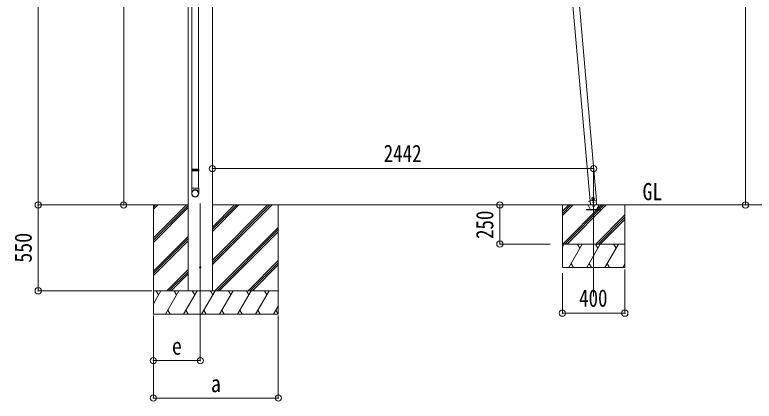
# Model space of a CAD drawing. Units: millimetres at full size, sheet at 1:40. Extents: x -11181 to 11305, y -7804 to 7716.
# Drawn here: x 4146 to 8883, y -2377 to 96 of the extents above; entities that cross this region are included whole.
import ezdxf
from ezdxf.enums import TextEntityAlignment as Align

# ---------------------------------------------------------------- set-up
doc = ezdxf.new("R2010")
doc.units = ezdxf.units.MM
doc.header["$LTSCALE"] = 40
doc.header["$PDMODE"] = 32
doc.header["$PDSIZE"] = 40
for name, color, linetype, lineweight in [('0-0_0', 7, 'Continuous', 9), ('0-1_本体', 4, 'Continuous', 9), ('0-2_部品', 7, 'Continuous', 9), ('0-8_PARTS2', 2, 'Continuous', 9), ('0-A_寸法', 6, 'Continuous', 9), ('1-0_FRAME', 7, 'Continuous', 9), ('1-1_GLASS', 4, 'Continuous', 9), ('1-2_GLASS_SEAL', 4, 'Continuous', 9), ('1-8', 2, 'Continuous', 9), ('1-A', 6, 'Continuous', 9)]:
    doc.layers.add(name, color=color, linetype=linetype, lineweight=lineweight)
doc.styles.add('ＭＳ ゴシック', font='')
doc.styles.get('ＭＳ ゴシック').set_extended_font_data('MS Gothic')

msp = doc.modelspace()

# ---------------------------------------------------------------- linework, layer by layer
at = {"layer": '0-0_0', "color": 6}
msp.add_line((8826.77, 2042.98), (8826.77, -1120.82), dxfattribs=at)
at = {"layer": '0-0_0'}
for p, q in [((4659.75, -1120.82), (5256.08, -1120.82)), ((5033.83, -1120.82), (5033.83, -1820.82)), ((5033.83, -1332.04), (5245.06, -1120.82)), ((5033.83, -1148.2), (5061.21, -1120.82)), ((5033.83, -1134.06), (5047.07, -1120.82)), ((5033.83, -1346.19), (5256.08, -1123.94)), ((5411.58, -1503.08), (5793.85, -1120.82)), ((5411.58, -1474.79), (5765.56, -1120.82)), ((5411.58, -1488.93), (5779.71, -1120.82)), ((5411.58, -1290.95), (5581.71, -1120.82)), ((5411.58, -1276.8), (5567.57, -1120.82)), ((5411.58, -1262.66), (5553.43, -1120.82)), ((5411.58, -1120.82), (8552.47, -1120.82)), ((5833.83, -1120.82), (5833.83, -1820.82)), ((5033.83, -1360.33), (5256.08, -1138.08)), ((5427.69, -1670.82), (5833.83, -1264.68)), ((5441.83, -1670.82), (5833.83, -1278.82)), ((5033.83, -1544.17), (5256.08, -1321.93)), ((5455.98, -1670.82), (5833.83, -1292.96)), ((5033.83, -1558.32), (5256.08, -1336.07)), ((5033.83, -1572.46), (5256.08, -1350.21)), ((5639.82, -1670.82), (5833.83, -1476.81)), ((5653.97, -1670.82), (5833.83, -1490.95)), ((5668.11, -1670.82), (5833.83, -1505.09)), ((5119.32, -1670.82), (5256.08, -1534.06)), ((5133.47, -1670.82), (5256.08, -1548.2)), ((5147.61, -1670.82), (5256.08, -1562.34)), ((5033.83, -1754.65), (5082.23, -1670.81)), ((5833.83, -1670.82), (5033.83, -1670.82)), ((5067.23, -1696.8), (5052.23, -1670.81)), ((5111.1, -1820.81), (5197.7, -1670.82)), ((5182.7, -1696.8), (5167.7, -1670.82)), ((5226.57, -1820.82), (5313.17, -1670.82)), ((5298.17, -1696.8), (5283.17, -1670.82)), ((5342.04, -1820.82), (5428.64, -1670.82)), ((5413.64, -1696.8), (5398.64, -1670.81)), ((5457.51, -1820.82), (5544.11, -1670.82)), ((5529.11, -1696.8), (5514.11, -1670.82)), ((5572.98, -1820.82), (5659.58, -1670.82)), ((5629.58, -1670.82), (5644.58, -1696.8)), ((5688.45, -1820.82), (5775.05, -1670.82)), ((5760.05, -1696.8), (5745.05, -1670.82)), ((5126.1, -1794.84), (5141.1, -1820.81)), ((5241.57, -1794.83), (5256.57, -1820.82)), ((5357.04, -1794.84), (5372.04, -1820.82)), ((5472.51, -1794.84), (5487.51, -1820.82)), ((5587.98, -1794.84), (5602.98, -1820.82)), ((5703.45, -1794.84), (5718.45, -1820.82)), ((5803.92, -1820.82), (5833.83, -1769.01)), ((5818.92, -1794.84), (5833.92, -1820.82)), ((5033.83, -1820.82), (5833.83, -1820.82))]:
    msp.add_line(p, q, dxfattribs=at)
at = {"layer": '0-1_本体'}
for p, q in [((5412.08, 1809.18), (5412.08, -1670.82)), ((5256.08, 1769.48), (5256.08, -1670.82))]:
    msp.add_line(p, q, dxfattribs=at)
at = {"layer": '0-2_部品'}
for p, q in [((5281.08, 292.45), (5281.08, -891.25)), ((5323.08, 292.45), (5323.08, -891.25)), ((5279.08, -893.25), (5280.08, -891.25)), ((5325.08, -893.25), (5279.08, -893.25)), ((5324.08, -891.25), (5280.08, -891.25)), ((5325.08, -893.25), (5324.08, -891.25)), ((5325.08, -893.25), (5325.08, -901.25)), ((5325.08, -901.25), (5279.08, -901.25)), ((5324.08, -903.25), (5280.08, -903.25)), ((5281.08, -903.25), (5281.08, -1013.25)), ((5323.08, -903.25), (5323.08, -1013.25)), ((5325.08, -901.25), (5324.08, -903.25)), ((5279.08, -1047.39), (5279.08, -1013.25)), ((5325.08, -1013.25), (5279.08, -1013.25)), ((5325.08, -1047.39), (5325.08, -1013.25))]:
    msp.add_line(p, q, dxfattribs=at)
msp.add_lwpolyline([(5279.08, -893.25), (5279.08, -901.25), (5280.08, -903.25)], dxfattribs=at)
at = {"layer": '0-2_部品', "color": 4}
msp.add_circle((5334.08, -1520.82), 4.5, dxfattribs=at)
at = {"layer": '0-2_部品'}
for centre, major_axis, ratio, start_param, end_param in [((5302.08, -1045.65), (-23, 0), 0.996195, 3.1415927, 6.2831853), ((5302.08, -1047.39), (-23, 0), 0.996195, 3.1415927, 6.2831853), ((5302.08, -1047.39), (0, -23.43), 0.981806, 4.712389, 7.8539816)]:
    msp.add_ellipse(centre, major_axis=major_axis, ratio=ratio, start_param=start_param, end_param=end_param, dxfattribs=at)
msp.add_ellipse((5302.08, -1047.39), major_axis=(21, 0), ratio=0.996195, dxfattribs=at)
at = {"layer": '0-8_PARTS2'}
msp.add_line((5334.08, -1111.61), (5334.08, -1870.82), dxfattribs=at)
at = {"layer": '0-A_寸法'}
for p, q in [((4295.51, -1120.82), (4295.51, 1785.58)), ((4843.48, -1120.82), (4843.48, 1679.18)), ((4295.51, -1120.82), (5023.62, -1120.82)), ((4295.51, -1670.82), (4295.51, -1120.82)), ((8826.77, -1120.82), (8497.94, -1120.82)), ((9295.78, -1120.82), (8826.77, -1120.82)), ((4295.51, -1670.82), (5023.62, -1670.82)), ((5033.83, -2357.18), (5033.83, -1828.24)), ((5033.83, -2117.2), (5033.83, -1828.24)), ((5334.08, -2117.2), (5334.08, -1828.24)), ((5833.83, -2357.18), (5833.83, -1828.24)), ((5334.08, -2117.2), (5033.83, -2117.2)), ((5033.83, -2357.18), (5833.83, -2357.18))]:
    msp.add_line(p, q, dxfattribs=at)
for p in [(4295.51, -1120.82), (4843.48, -1120.82), (8826.77, -1120.82), (4295.51, -1670.82), (5033.83, -2117.2), (5334.08, -2117.2), (5033.83, -2357.18), (5833.83, -2357.18)]:
    msp.add_point(p, dxfattribs=at)
at = {"layer": '1-0_FRAME'}
for p, q in [((7653.97, -1160.89), (7694.04, -1120.82)), ((7653.97, -1189.18), (7722.33, -1120.82)), ((7653.97, -1175.03), (7708.19, -1120.82)), ((7653.97, -1120.82), (7653.97, -1520.82)), ((7656.17, -1370.82), (7906.18, -1120.82)), ((7670.32, -1370.82), (7920.32, -1120.82)), ((7684.46, -1370.82), (7934.46, -1120.82)), ((8053.97, -1120.82), (8053.97, -1520.82)), ((7868.31, -1370.82), (8053.97, -1185.16)), ((7882.45, -1370.82), (8053.97, -1199.3)), ((7896.59, -1370.82), (8053.97, -1213.44)), ((7653.97, -1391.41), (7665.86, -1370.81)), ((7656.11, -1370.82), (8053.97, -1370.82)), ((7694.73, -1520.81), (7781.33, -1370.82)), ((7766.33, -1396.8), (7751.33, -1370.82)), ((7810.2, -1520.82), (7896.8, -1370.82)), ((7881.8, -1396.8), (7866.8, -1370.82)), ((7925.67, -1520.81), (8012.27, -1370.82)), ((7997.27, -1396.8), (7982.27, -1370.81)), ((7709.73, -1494.84), (7724.72, -1520.81)), ((7825.2, -1494.83), (7840.2, -1520.82)), ((7940.67, -1494.83), (7955.67, -1520.81)), ((8041.14, -1520.81), (8053.97, -1498.6)), ((7656.11, -1520.82), (8048.7, -1520.82)), ((7661.38, -1520.82), (8053.97, -1520.82))]:
    msp.add_line(p, q, dxfattribs=at)
at = {"layer": '1-1_GLASS'}
for p, q in [((7814.08, -1119.82), (7894.08, -1119.82)), ((7814.08, -1120.82), (7814.08, -1119.82)), ((7814.08, -1120.82), (7894.08, -1120.82)), ((7832.78, -1146.82), (7818.06, -1121.32)), ((7822.4, -1096.47), (7832.27, -1095.6)), ((7832.26, -1095.6), (7822.4, -1096.46)), ((7822.4, -1096.47), (7822.58, -1098.46)), ((7832.44, -1097.59), (7822.58, -1098.46)), ((7831.27, -1095.39), (7872.12, -1091.81)), ((7832.24, -1095.3), (7834.35, -1119.47)), ((7872.76, -1120.14), (7870.29, -1091.97)), ((7890.12, -1121.32), (7875.4, -1146.82)), ((7894.08, -1119.82), (7894.08, -1120.82))]:
    msp.add_line(p, q, dxfattribs=at)
for points in [[(7849.5, -1073.54), (7843.35, -1077.84), (7844, -1085.32), (7850.8, -1088.49), (7856.95, -1084.19), (7856.3, -1076.71)], [(7898.84, -1151.82), (7898.84, -1149.82), (7808.84, -1149.82), (7808.84, -1151.82)]]:
    msp.add_lwpolyline(points, close=True, dxfattribs=at)
msp.add_lwpolyline([(7822.4, -1096.46), (7822.58, -1098.45), (7832.44, -1097.59)], dxfattribs=at)
for centre, radius in [((7850.15, -1081.01), 8.5), ((7850.15, -1081.01), 7.7), ((7850.15, -1081.01), 6.5), ((7851.79, -1104.23), 4)]:
    msp.add_circle(centre, radius, dxfattribs=at)
for centre, radius, start, end in [((7817.19, -1121.82), 1, 30, 90), ((7854.09, -1125.82), 4.25, 183.37229, 176.62771), ((7890.98, -1121.82), 1, 90, 150), ((7837.97, -1143.82), 6, 210, 270), ((7870.2, -1143.82), 6, 270, 330)]:
    msp.add_arc(centre, radius, start, end, dxfattribs=at)
at = {"layer": '1-2_GLASS_SEAL'}
for p, q in [((7698.23, 420.6), (7831.3, -1095.69)), ((7739.08, 424.19), (7872.12, -1091.81))]:
    msp.add_line(p, q, dxfattribs=at)
at = {"layer": '1-8'}
msp.add_line((7854.08, -1707.66), (7854.08, -1115.72), dxfattribs=at)
at = {"layer": '1-A'}
for p, q in [((5412.08, -887.86), (5412.08, -654.91)), ((5412.08, -887.86), (7854.08, -887.86)), ((7854.08, -887.86), (7854.08, -1120.82)), ((7253.05, -1120.82), (7574.69, -1120.82)), ((7253.05, -1370.82), (7253.05, -1120.82)), ((7253.05, -1370.82), (7574.69, -1370.82)), ((7653.97, -1813.87), (7653.97, -1556.81)), ((8053.97, -1813.87), (8053.97, -1533.16)), ((7653.97, -1813.87), (8053.97, -1813.87))]:
    msp.add_line(p, q, dxfattribs=at)
for p in [(5412.08, -887.86), (7854.08, -887.86), (7253.05, -1120.82), (7253.05, -1370.82), (7653.97, -1813.87), (8053.97, -1813.87)]:
    msp.add_point(p, dxfattribs=at)

# ---------------------------------------------------------------- texts
at = {"layer": '0-0_0', "style": 'ＭＳ ゴシック', "width": 0.85}
msp.add_text('GL', height=110, dxfattribs=at).set_placement((8167.08, -1123.25), align=Align.BOTTOM_LEFT)
at = {"layer": '0-A_寸法', "color": 7, "style": 'ＭＳ ゴシック', "width": 0.85}
msp.add_text('550', height=110, rotation=90, dxfattribs=at).set_placement((4287.51, -1490.32), align=Align.BOTTOM_LEFT)
for s, p in [('e', (5152.33, -2112.2)), ('a', (5402.33, -2352.18))]:
    msp.add_text(s, height=110, dxfattribs=at).set_placement(p, align=Align.BOTTOM_LEFT)
at = {"layer": '1-A', "color": 7, "style": 'ＭＳ ゴシック', "width": 0.8}
for s, p in [('2442', (6509.08, -879.86)), ('400', (7760.97, -1805.87))]:
    msp.add_text(s, height=111.4, dxfattribs=at).set_placement(p, align=Align.BOTTOM_LEFT)
msp.add_text('250', height=111.4, rotation=90, dxfattribs=at).set_placement((7245.05, -1338.82), align=Align.BOTTOM_LEFT)

doc.saveas('drawing.dxf')
